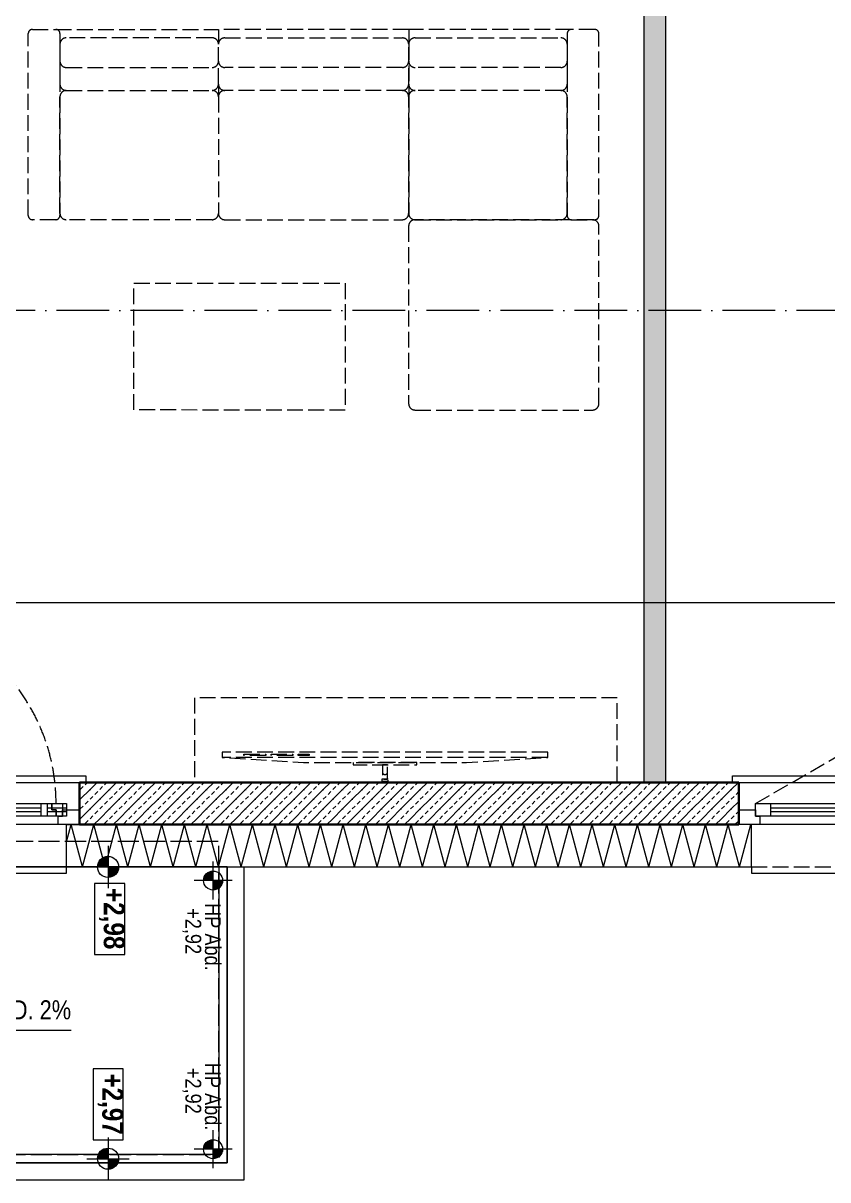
# Model space of a CAD drawing. Header units: metres. Extents: x -16782 to 57285, y -22997 to 18599.
# Drawn here: x 15288 to 19095, y -13773 to -8303 of the extents above; entities that cross this region are included whole.
import ezdxf
from ezdxf.enums import TextEntityAlignment as Align

# ---------------------------------------------------------------- set-up
doc = ezdxf.new("R2010")
doc.units = ezdxf.units.M
doc.header["$MEASUREMENT"] = 0
doc.set_wipeout_variables(frame=1)
for name, pattern in [('Schnittlinie', [0.35, 0.25, -0.05, 0, -0.05]), ('Strichlinie eng', [0.1, 0.075, -0.025]), ('Strichlinie mittel', [0.15, 0.1, -0.05]), ('Untersicht', [0.125, 0.1, -0.025]), ('Wipeout_Contour', [1, 0, -1])]:
    doc.linetypes.add(name, pattern=pattern)
for name, color, linetype in [('110 Wand Aussen', 7, 'Continuous'), ('11__100 Achsraster', 7, 'Continuous'), ('141 Bruestung Glas', 7, 'Continuous'), ('210 Balkonplatte', 7, 'Continuous'), ('212 Gefälle 2D', 7, 'Continuous'), ('220 Bodenaufbau', 7, 'Continuous'), ('220 Bodenbelag', 7, 'Continuous'), ('221 Gefälledämmung 3D', 7, 'Continuous'), ('510 Moeblierung', 7, 'Continuous'), ('810 Raumstempel', 7, 'Continuous'), ('851 Marker Schnitt PP', 7, 'Continuous'), ('910 Kote allgemein', 7, 'Continuous'), ('936 Beschriftung PP Gefälle', 7, 'Continuous'), ('Neubau_130 Wand Innen', 7, 'Continuous')]:
    doc.layers.add(name, color=color, linetype=linetype)
doc.styles.add('ERSTELLTER_STIL_1', font='ARIALN.TTF')
doc.styles.add('ERSTELLTER_STIL_3', font='ARIALNB.TTF')
doc.styles.add('ERSTELLTER_STIL_4', font='arialbd.ttf')
doc.linetypes.add('Grenze Bezirk', pattern='A,0,[2,22HAUS116_408 STG1 _ 1.Stock_IndexB_2026-08-161.Shx,S=0.001587,R=0,X=0,Y=0],-0.25,0', length=0.25)

# ---------------------------------------------------------------- blocks, each defined once
blk = doc.blocks.new('Wand_2_1', base_point=(14.3356, 6.8717))
at = {"layer": 'Neubau_130 Wand Innen', "linetype": 'Continuous', "lineweight": 13, "true_color": 0xa7a7a7}
h = blk.add_hatch(dxfattribs=at)
h.set_pattern_fill('GIPSKARTONWAND_0001', color=253, style=0, pattern_type=2)
h.set_pattern_definition([(135, (0, 0), (0.03535534, 0.03535534), [0.05, 0]), (225, (0, 0), (-0.03535534, 0.03535534), [0.05, 0])])
h.paths.add_polyline_path([(14.3356, 6.0717), (14.2306, 6.0717), (14.2306, -0.12), (14.3356, -0.12)])
at = {"layer": 'Neubau_130 Wand Innen', "color": 7, "linetype": 'Continuous', "lineweight": 13, "flags": 128}
for points in [[(14.2306, 6.0717), (14.2306, -0.12)], [(14.3356, -0.12), (14.3356, 6.0717)], [(14.2306, -0.12), (14.3356, -0.12)]]:
    blk.add_lwpolyline(points, dxfattribs=at)
blk = doc.blocks.new('Wohnlandschaft 01 27[46]_1', base_point=(14.0182, 2.5407))
at = {"layer": '510 Moeblierung', "color": 253, "linetype": 'Strichlinie eng', "lineweight": 9, "true_color": 0x9f9f9f}
for p, q in [((13.8883, 3.4407), (13.1183, 3.4408)), ((13.1183, 3.4408), (13.1183, 3.3708)), ((13.1483, 3.4008), (13.8383, 3.4007)), ((13.8683, 3.4207), (13.8682, 2.5607)), ((13.9983, 3.4407), (13.8883, 3.4407)), ((14.0182, 2.5607), (14.0183, 3.4207)), ((13.1183, 3.1821), (13.1183, 3.3708)), ((13.8683, 3.3707), (13.8683, 3.1821)), ((13.8383, 3.2607), (13.1483, 3.2608)), ((13.1183, 3.1821), (13.1182, 3.1221)), ((13.1182, 3.1221), (13.1182, 2.5708)), ((13.8383, 3.1521), (13.1483, 3.1521)), ((13.8383, 3.1521), (13.1483, 3.1521)), ((13.8682, 2.5707), (13.8682, 3.1221)), ((13.1482, 2.5408), (13.8382, 2.5407)), ((13.8882, 2.5407), (13.9982, 2.5407))]:
    blk.add_line(p, q, dxfattribs=at)
for centre, radius, start, end in [((13.1483, 3.3708), 0.03, 89.9964, 179.9964), ((13.8383, 3.3707), 0.03, 359.9964, 89.9964), ((13.8883, 3.4207), 0.02, 89.9964, 179.9964), ((13.9983, 3.4207), 0.02, 359.9964, 89.9964), ((13.1483, 3.2908), 0.03, 179.9964, 269.9964), ((13.8383, 3.2907), 0.03, 269.9964, 359.9964), ((13.1483, 3.1821), 0.03, 179.9964, 269.9964), ((13.8383, 3.1821), 0.03, 269.9964, 359.9964), ((13.1482, 3.1221), 0.03, 89.9964, 179.9964), ((13.8382, 3.1221), 0.03, 359.9964, 89.9964), ((13.1482, 2.5708), 0.03, 179.9964, 269.9964), ((13.8382, 2.5707), 0.03, 269.9964, 359.9964), ((13.8882, 2.5607), 0.02, 179.9964, 269.9964), ((13.9982, 2.5607), 0.02, 269.9964, 359.9964)]:
    blk.add_arc(centre, radius, start, end, dxfattribs=at)
blk = doc.blocks.new('Wohnlandschaft 01 27[47]_1', base_point=(13.1182, 2.5408))
at = {"layer": '510 Moeblierung', "color": 253, "linetype": 'Strichlinie eng', "lineweight": 9, "true_color": 0x9f9f9f}
for p, q in [((13.1183, 3.4408), (12.2183, 3.4408)), ((12.2183, 3.4408), (12.2183, 3.3708)), ((12.2483, 3.4008), (13.0883, 3.4008)), ((13.1183, 3.4408), (13.1183, 3.3708)), ((12.2183, 3.1822), (12.2183, 3.3708)), ((13.1183, 3.3708), (13.1183, 3.1821)), ((13.0883, 3.2608), (12.2483, 3.2608)), ((12.2183, 3.1822), (12.2182, 3.1222)), ((13.1183, 3.1821), (13.1182, 3.1221)), ((12.2182, 3.1222), (12.2182, 2.5708)), ((13.0883, 3.1521), (12.2483, 3.1522)), ((13.0883, 3.1521), (12.2483, 3.1522)), ((13.1182, 2.5708), (13.1182, 3.1221)), ((12.2482, 2.5408), (13.0882, 2.5408))]:
    blk.add_line(p, q, dxfattribs=at)
for centre, start, end in [((12.2483, 3.3708), 89.9964, 179.9964), ((13.0883, 3.3708), 359.9964, 89.9964), ((12.2483, 3.2908), 179.9964, 269.9964), ((13.0883, 3.2908), 269.9964, 359.9964), ((12.2483, 3.1822), 179.9964, 269.9964), ((13.0883, 3.1821), 269.9964, 359.9964), ((12.2482, 3.1222), 89.9964, 179.9964), ((13.0882, 3.1221), 359.9964, 89.9964), ((12.2482, 2.5708), 179.9964, 269.9964), ((13.0882, 2.5708), 269.9964, 359.9964)]:
    blk.add_arc(centre, 0.03, start, end, dxfattribs=at)
blk = doc.blocks.new('Wohnlandschaft 01 27[48]_1', base_point=(11.3182, 2.5409))
at = {"layer": '510 Moeblierung', "color": 253, "linetype": 'Strichlinie eng', "lineweight": 9, "true_color": 0x9f9f9f}
for p, q in [((11.3182, 2.5609), (11.3183, 3.4209)), ((11.3383, 3.4409), (11.4483, 3.4409)), ((11.4483, 3.4409), (12.2183, 3.4408)), ((11.4683, 3.4209), (11.4682, 2.5609)), ((12.1883, 3.4008), (11.4983, 3.4009)), ((12.2183, 3.4408), (12.2183, 3.3708)), ((11.4683, 3.3709), (11.4682, 3.1822)), ((12.2182, 3.1822), (12.2183, 3.3708)), ((11.4983, 3.2609), (12.1883, 3.2608)), ((12.2182, 3.1822), (12.2182, 3.1222)), ((11.4682, 2.5709), (11.4682, 3.1222)), ((11.4982, 3.1522), (12.1882, 3.1522)), ((11.4982, 3.1522), (12.1882, 3.1522)), ((12.2182, 3.1222), (12.2182, 2.5708)), ((11.4482, 2.5409), (11.3382, 2.5409)), ((12.1882, 2.5408), (11.4982, 2.5409))]:
    blk.add_line(p, q, dxfattribs=at)
for centre, radius, start, end in [((11.3383, 3.4209), 0.02, 89.9949, 179.9949), ((11.4483, 3.4209), 0.02, 359.9949, 89.9949), ((11.4983, 3.3709), 0.03, 89.9949, 179.9949), ((12.1883, 3.3708), 0.03, 359.9949, 89.9949), ((11.4983, 3.2909), 0.03, 179.9949, 269.9949), ((12.1883, 3.2908), 0.03, 269.9949, 359.9949), ((11.4982, 3.1822), 0.03, 179.9949, 269.9949), ((12.1882, 3.1822), 0.03, 269.9949, 359.9949), ((11.4982, 3.1222), 0.03, 89.9949, 179.9949), ((12.1882, 3.1222), 0.03, 359.9949, 89.9949), ((11.3382, 2.5609), 0.02, 179.9949, 269.9949), ((11.4482, 2.5609), 0.02, 269.9949, 359.9949), ((11.4982, 2.5709), 0.03, 179.9949, 269.9949), ((12.1882, 2.5708), 0.03, 269.9949, 359.9949)]:
    blk.add_arc(centre, radius, start, end, dxfattribs=at)
blk = doc.blocks.new('Wohnlandschaft 01 27[49]_1', base_point=(14.0182, 1.6407))
at = {"layer": '510 Moeblierung', "color": 253, "linetype": 'Strichlinie eng', "lineweight": 9, "true_color": 0x9f9f9f}
for p, q in [((13.9882, 2.5407), (13.1482, 2.5408)), ((13.1182, 2.5108), (13.1182, 1.6708)), ((14.0182, 1.6707), (14.0182, 2.5107)), ((13.1482, 1.6408), (13.9882, 1.6407))]:
    blk.add_line(p, q, dxfattribs=at)
for centre, start, end in [((13.1482, 2.5108), 89.9964, 179.9964), ((13.9882, 2.5107), 359.9964, 89.9964), ((13.1482, 1.6708), 179.9964, 269.9964), ((13.9882, 1.6707), 269.9964, 359.9964)]:
    blk.add_arc(centre, 0.03, start, end, dxfattribs=at)
blk = doc.blocks.new('Couchtisch 10 27[50]_1', base_point=(12.3182, 2.2408))
at = {"layer": '510 Moeblierung', "color": 253, "linetype": 'Strichlinie eng', "lineweight": 9, "true_color": 0x9f9f9f}
for p, q in [((11.8182, 1.6409), (11.8182, 2.2409)), ((11.8182, 2.2409), (12.8182, 2.2408)), ((12.8182, 2.2408), (12.8182, 1.6408)), ((12.8182, 1.6408), (11.8182, 1.6409))]:
    blk.add_line(p, q, dxfattribs=at)
blk = doc.blocks.new('Anrichte 01 27[144]_1', base_point=(14.105, 0.28))
at = {"layer": '510 Moeblierung', "color": 253, "linetype": 'Strichlinie eng', "lineweight": 9, "true_color": 0x9f9f9f, "flags": 128}
blk.add_lwpolyline([(14.105, 0.28), (12.105, 0.28), (12.105, -0.12), (14.105, -0.12)], close=True, dxfattribs=at)
blk = doc.blocks.new('Balkon_015_6_1', base_point=(8.9964, 0.43))
at = {"layer": '810 Raumstempel', "color": 253, "linetype": 'Continuous', "lineweight": 9, "true_color": 0x9f9f9f, "flags": 128}
blk.add_lwpolyline([(9.66, 2.8), (7.31, 2.8), (7.31, -1.9199), (12.26, -1.9199), (12.26, -0.52), (9.66, -0.52), (9.66, 0.43)], close=True, dxfattribs=at)
at = {"layer": '810 Raumstempel', "color": 7, "lineweight": 13, "insert": (8.1065, 0.1743), "char_height": 0.1, "attachment_point": 1, "rotation": 270, "style": 'ERSTELLTER_STIL_1'}
blk.add_mtext('\\A1;{\\pql;\\pt0,0.05;\\fArial Narrow|b0|i0|c0|p0;\\W1.000000;14,73\\fArial Narrow|b0|i0|c0|p0;\\W1.000000;\\A1{\\H.66x;\\S^  ;}\\fArial Narrow|b0|i0|c0|p0;\\W1.000000; m\\fArial Narrow|b0|i0|c0|p0;\\W1.000000;\\A1{\\H.66x;\\S2^  ;}}', dxfattribs=at)
at = {"layer": '810 Raumstempel', "color": 7, "lineweight": 13}
for tag, height, style, p in [('DUMMY_892', 0.1, 'ERSTELLTER_STIL_1', (8.1374, 0.1743)), ('DUMMY_891', 0.1, 'ERSTELLTER_STIL_1', (8.3021, 0.1743)), ('stFloorCovering', 0.1, 'ERSTELLTER_STIL_1', (8.3021, 0.143)), ('ROOM_NAME', 0.125, 'ERSTELLTER_STIL_3', (8.508, 0.1352)), ('DUMMY_890', 0.125, 'ERSTELLTER_STIL_3', (8.508, -0.3082))]:
    blk.add_attdef(tag, text='', height=height, rotation=270, dxfattribs=dict(at, style=style)).set_placement(p, align=Align.TOP_LEFT)
blk = doc.blocks.new('Decke_9_1', base_point=(9.73, 15.651))
at = {"layer": '220 Bodenaufbau', "color": 7, "linetype": 'Continuous', "lineweight": 13, "flags": 128}
blk.add_lwpolyline([(9.73, 15.651), (9.09, 15.651), (9.09, 12.7733), (9.09, 9.392), (10.06, 9.392), (10.06, -0.12), (24.87, -0.12), (24.87, 9.1929), (26.44, 9.1929), (26.44, 13.0333), (23.6, 13.0333), (23.6, 13.591), (21.7, 13.591), (21.7, 12.8333), (17.64, 12.8333), (17.64, 12.4833), (16.64, 12.4833), (16.64, 12.8333), (13.9801, 12.8333), (13.9801, 15.651)], close=True, dxfattribs=at)
blk = doc.blocks.new('Freifläche_8_1', base_point=(12.26, -0.52))
at = {"layer": '221 Gefälledämmung 3D', "color": 32, "linetype": 'Strichlinie mittel', "lineweight": 5, "true_color": 0xdd6f00, "flags": 128}
blk.add_lwpolyline([(12.26, -0.52), (12.26, -1.9199), (11.06, -1.9199), (9.66, -0.52)], close=True, dxfattribs=at)
blk = doc.blocks.new('Wand_113_1', base_point=(7.33, -1.8999))
at = {"color": 254, "linetype": 'Wipeout_Contour', "lineweight": 0, "ltscale": 36.639005}
blk.add_wipeout([(12.26, -1.8799), (12.22, -1.8799), (12.26, -1.9199)], dxfattribs=at).dxf.layer = '141 Bruestung Glas'
at = {"color": 254, "linetype": 'Wipeout_Contour', "lineweight": 0, "ltscale": 36.859358}
blk.add_wipeout([(12.34, -1.9199), (12.26, -1.9199), (12.34, -1.9999)], dxfattribs=at).dxf.layer = '141 Bruestung Glas'
at = {"color": 254, "linetype": 'Wipeout_Contour', "lineweight": 0, "ltscale": 37.746731}
blk.add_wipeout([(12.22, -1.8799), (12.22, -1.9199), (12.26, -1.9199)], dxfattribs=at).dxf.layer = '141 Bruestung Glas'
at = {"color": 254, "linetype": 'Wipeout_Contour', "lineweight": 0, "ltscale": 40.068114}
blk.add_wipeout([(7.35, -1.9199), (12.22, -1.9199), (12.22, -1.8799), (7.35, -1.8799)], dxfattribs=at).dxf.layer = '141 Bruestung Glas'
at = {"color": 254, "linetype": 'Wipeout_Contour', "lineweight": 0, "ltscale": 37.937588}
blk.add_wipeout([(12.26, -1.9199), (12.26, -1.9999), (12.34, -1.9999)], dxfattribs=at).dxf.layer = '141 Bruestung Glas'
at = {"layer": '141 Bruestung Glas', "color": 7, "linetype": 'Continuous', "lineweight": 13, "flags": 128}
for points in [[(12.22, -1.8799), (7.35, -1.8799)], [(12.34, -1.9999), (12.34, -1.9199)]]:
    blk.add_lwpolyline(points, dxfattribs=at)
at = {"color": 254, "linetype": 'Wipeout_Contour', "lineweight": 0, "ltscale": 40.124777}
blk.add_wipeout([(12.26, -1.9199), (7.31, -1.9199), (7.31, -1.9999), (12.26, -1.9999)], dxfattribs=at).dxf.layer = '141 Bruestung Glas'
at = {"layer": '141 Bruestung Glas', "color": 7, "linetype": 'Continuous', "lineweight": 13}
for p, q in [((7.31, -1.9199), (12.26, -1.9199)), ((12.26, -1.9199), (7.31, -1.9199)), ((7.31, -1.9199), (7.31, -1.9199)), ((12.26, -1.9199), (12.26, -1.9199))]:
    blk.add_line(p, q, dxfattribs=at)
at = {"layer": '141 Bruestung Glas', "color": 7, "linetype": 'Continuous', "lineweight": 13, "flags": 128}
blk.add_lwpolyline([(7.31, -1.9999), (12.34, -1.9999)], dxfattribs=at)
blk = doc.blocks.new('Wand_114_1', base_point=(12.24, -0.52))
at = {"color": 254, "linetype": 'Wipeout_Contour', "lineweight": 0, "ltscale": 49.320742}
blk.add_wipeout([(12.26, -1.8799), (12.26, -0.52), (12.22, -0.52), (12.22, -1.8799)], dxfattribs=at).dxf.layer = '141 Bruestung Glas'
at = {"layer": '141 Bruestung Glas', "color": 7, "linetype": 'Continuous', "lineweight": 13, "flags": 128}
blk.add_lwpolyline([(12.22, -0.52), (12.22, -1.8799)], dxfattribs=at)
at = {"color": 254, "linetype": 'Wipeout_Contour', "lineweight": 0, "ltscale": 49.572028}
blk.add_wipeout([(12.34, -1.9199), (12.34, -0.52), (12.26, -0.52), (12.26, -1.9199)], dxfattribs=at).dxf.layer = '141 Bruestung Glas'
at = {"layer": '141 Bruestung Glas', "color": 7, "linetype": 'Continuous', "lineweight": 13}
for p, q in [((12.26, -1.9199), (12.26, -0.52)), ((12.26, -0.52), (12.26, -1.9199)), ((12.26, -1.9199), (12.26, -1.9199))]:
    blk.add_line(p, q, dxfattribs=at)
at = {"layer": '141 Bruestung Glas', "color": 7, "linetype": 'Continuous', "lineweight": 13, "flags": 128}
for points in [[(12.22, -0.52), (12.26, -0.52)], [(12.26, -0.52), (12.26, -0.52)], [(12.26, -0.52), (12.34, -0.52)], [(12.34, -1.9199), (12.34, -0.52)]]:
    blk.add_lwpolyline(points, dxfattribs=at)
blk = doc.blocks.new('Dachfläche_34_1', base_point=(8.2601, -1.9199))
at = {"layer": '220 Bodenbelag', "color": 251, "linetype": 'Continuous', "lineweight": 5, "true_color": 0x5f5f5f, "flags": 128}
blk.add_lwpolyline([(8.2601, -1.9199), (12.26, -1.9197), (12.26, -0.52), (9.66, -0.52)], close=True, dxfattribs=at)
blk = doc.blocks.new('*X908')
at = {"layer": '110 Wand Aussen', "color": 7, "linetype": 'Continuous', "lineweight": 5}
for p, q in [((11.5, -0.4015), (11.5218, -0.32)), ((11.5754, -0.52), (11.5218, -0.32)), ((11.5754, -0.52), (11.629, -0.32)), ((11.6826, -0.52), (11.629, -0.32)), ((11.6826, -0.52), (11.7362, -0.32)), ((11.7898, -0.52), (11.7362, -0.32)), ((11.7898, -0.52), (11.8434, -0.32)), ((11.8969, -0.52), (11.8434, -0.32)), ((11.8969, -0.52), (11.9505, -0.32)), ((12.0041, -0.52), (11.9505, -0.32)), ((12.0041, -0.52), (12.0577, -0.32)), ((12.1113, -0.52), (12.0577, -0.32)), ((12.1113, -0.52), (12.1649, -0.32)), ((12.2185, -0.52), (12.1649, -0.32)), ((12.2185, -0.52), (12.2721, -0.32)), ((12.3257, -0.52), (12.2721, -0.32)), ((12.3257, -0.52), (12.3793, -0.32)), ((12.4328, -0.52), (12.3793, -0.32)), ((12.4328, -0.52), (12.4864, -0.32)), ((12.54, -0.52), (12.4864, -0.32)), ((12.54, -0.52), (12.5936, -0.32)), ((12.6472, -0.52), (12.5936, -0.32)), ((12.6472, -0.52), (12.7008, -0.32)), ((12.7544, -0.52), (12.7008, -0.32)), ((12.7544, -0.52), (12.808, -0.32)), ((12.8616, -0.52), (12.808, -0.32)), ((12.8616, -0.52), (12.9152, -0.32)), ((12.9687, -0.52), (12.9152, -0.32)), ((12.9687, -0.52), (13.0223, -0.32)), ((13.0759, -0.52), (13.0223, -0.32)), ((13.0759, -0.52), (13.1295, -0.32)), ((13.1831, -0.52), (13.1295, -0.32)), ((13.1831, -0.52), (13.2367, -0.32)), ((13.2903, -0.52), (13.2367, -0.32)), ((13.2903, -0.52), (13.3439, -0.32)), ((13.3975, -0.52), (13.3439, -0.32)), ((13.3975, -0.52), (13.451, -0.32)), ((13.5046, -0.52), (13.451, -0.32)), ((13.5046, -0.52), (13.5582, -0.32)), ((13.6118, -0.52), (13.5582, -0.32)), ((13.6118, -0.52), (13.6654, -0.32)), ((13.719, -0.52), (13.6654, -0.32)), ((13.719, -0.52), (13.7726, -0.32)), ((13.8262, -0.52), (13.7726, -0.32)), ((13.8262, -0.52), (13.8798, -0.32)), ((13.9334, -0.52), (13.8798, -0.32)), ((13.9334, -0.52), (13.9869, -0.32)), ((14.0405, -0.52), (13.9869, -0.32)), ((14.0405, -0.52), (14.0941, -0.32)), ((14.1477, -0.52), (14.0941, -0.32)), ((14.1477, -0.52), (14.2013, -0.32)), ((14.2549, -0.52), (14.2013, -0.32)), ((14.2549, -0.52), (14.3085, -0.32)), ((14.3621, -0.52), (14.3085, -0.32)), ((14.3621, -0.52), (14.4157, -0.32)), ((14.4693, -0.52), (14.4157, -0.32)), ((14.4693, -0.52), (14.5228, -0.32)), ((14.5764, -0.52), (14.5228, -0.32)), ((14.5764, -0.52), (14.63, -0.32)), ((14.6836, -0.52), (14.63, -0.32)), ((14.6836, -0.52), (14.7372, -0.32)), ((14.74, -0.3304), (14.7372, -0.32))]:
    blk.add_line(p, q, dxfattribs=at)
blk = doc.blocks.new('Kombi-Fenster 2-Fl 27_6')
at = {"layer": '110 Wand Aussen', "color": 7, "linetype": 'Strichlinie eng', "lineweight": 13}
for p, q in [((0.98, 0.03), (0.2941, 0.7159)), ((-0.98, 0.03), (-0.1226, 0.525)), ((-1.06, 0.13), (1.06, 0.13)), ((-1, -0.27), (1, -0.27))]:
    blk.add_line(p, q, dxfattribs=at)
at = {"layer": '110 Wand Aussen', "color": 7, "linetype": 'Continuous', "lineweight": 13}
for p, q in [((-1.09, 0.13), (-1.09, 0.16)), ((-1.09, 0.16), (1.09, 0.16)), ((1.09, 0.16), (1.09, 0.13)), ((-1.06, 0), (-0.98, 0)), ((-0.98, -0.03), (-0.98, 0.03)), ((-0.98, 0.03), (-0.91, 0.03)), ((-0.98, 0), (-0.98, -0.03)), ((-0.91, 0.03), (-0.06, 0.03)), ((-0.91, 0.03), (-0.91, -0.03)), ((-0.91, 0.01), (-0.06, 0.01)), ((-0.06, -0.03), (-0.06, 0.03)), ((-0.06, 0.03), (-0.01, 0.03)), ((-0.01, 0.03), (-0.01, 0)), ((-0.01, 0), (-0.01, 0.03)), ((-0.01, 0.03), (0.06, 0.03)), ((-0.01, 0), (0.01, 0)), ((0.01, 0), (-0.01, 0)), ((0.01, 0), (0.01, -0.03)), ((0.01, -0.03), (0.01, 0)), ((0.06, 0.03), (0.91, 0.03)), ((0.06, 0.03), (0.06, -0.03)), ((0.06, 0.01), (0.91, 0.01)), ((0.91, -0.03), (0.91, 0.03)), ((0.91, 0.03), (0.98, 0.03)), ((0.98, 0.03), (0.98, -0.03)), ((0.98, -0.03), (0.98, 0)), ((0.98, 0), (1.06, 0)), ((-0.98, -0.03), (-0.96, -0.03)), ((-0.91, -0.03), (-0.98, -0.03)), ((-0.96, -0.03), (-0.96, -0.07)), ((-0.06, -0.01), (-0.91, -0.01)), ((-0.06, -0.03), (-0.91, -0.03)), ((0.01, -0.03), (-0.06, -0.03)), ((0.06, -0.03), (0.01, -0.03)), ((0.91, -0.01), (0.06, -0.01)), ((0.91, -0.03), (0.06, -0.03)), ((0.98, -0.03), (0.91, -0.03)), ((0.96, -0.07), (0.96, -0.03)), ((0.96, -0.03), (0.98, -0.03)), ((-0.96, -0.07), (-1.06, -0.07)), ((-1, -0.07), (-1.06, -0.07)), ((-1, -0.07), (-1.06, -0.07)), ((-1, -0.27), (-1, -0.07)), ((0.96, -0.07), (-0.96, -0.07)), ((1.06, -0.07), (0.96, -0.07)), ((1, -0.07), (1.06, -0.07)), ((1, -0.07), (1.06, -0.07)), ((1, -0.27), (1, -0.07)), ((-1, -0.27), (-1, -0.3)), ((1, -0.3), (1, -0.27)), ((-1, -0.3), (1, -0.3))]:
    blk.add_line(p, q, dxfattribs=at)
at = {"layer": '110 Wand Aussen', "color": 7, "linetype": 'Continuous', "lineweight": 30}
for p, q in [((-1.06, 0.13), (-1.09, 0.13)), ((-1.06, 0), (-1.06, 0.13)), ((1.06, 0), (1.06, 0.13)), ((1.06, 0.13), (1.09, 0.13)), ((-1.06, -0.07), (-1.06, 0)), ((-1.06, -0.07), (-1.06, 0)), ((1.06, -0.07), (1.06, 0)), ((1.06, -0.07), (1.06, 0))]:
    blk.add_line(p, q, dxfattribs=at)
at = {"layer": '110 Wand Aussen', "color": 7, "linetype": 'Strichlinie eng', "lineweight": 13}
for centre, radius, start, end in [((0.98, 0.03), 0.97, 135, 180), ((-0.98, 0.03), 0.99, 0, 30)]:
    blk.add_arc(centre, radius, start, end, dxfattribs=at)
blk = doc.blocks.new('Kombi-Fenster 2-Fl 27_7')
at = {"layer": '110 Wand Aussen', "color": 7, "linetype": 'Strichlinie eng', "lineweight": 13}
for p, q in [((-0.47, 0.03), (0.1735, 0.6735)), ((-0.55, 0.13), (0.55, 0.13)), ((-0.49, -0.27), (0.49, -0.27))]:
    blk.add_line(p, q, dxfattribs=at)
at = {"layer": '110 Wand Aussen', "color": 7, "linetype": 'Continuous', "lineweight": 13}
for p, q in [((-0.58, 0.13), (-0.58, 0.16)), ((-0.58, 0.16), (0.58, 0.16)), ((0.58, 0.16), (0.58, 0.13)), ((-0.55, 0), (-0.47, 0)), ((-0.47, -0.03), (-0.47, 0.03)), ((-0.47, 0.03), (-0.4, 0.03)), ((-0.47, 0), (-0.47, -0.03)), ((-0.4, 0.03), (0.37, 0.03)), ((-0.4, 0.03), (-0.4, -0.03)), ((-0.4, 0.01), (0.37, 0.01)), ((0.37, -0.03), (0.37, 0.03)), ((0.37, 0.03), (0.42, 0.03)), ((0.4, -0.03), (0.4, 0.03)), ((0.4, 0.03), (0.47, 0.03)), ((0.4, 0.01), (0.49, 0.01)), ((0.42, 0.03), (0.42, 0)), ((0.42, 0), (0.42, 0.03)), ((0.42, 0.03), (0.49, 0.03)), ((0.42, 0), (0.44, 0)), ((0.44, 0), (0.42, 0)), ((0.44, 0), (0.44, -0.03)), ((0.44, -0.03), (0.44, 0)), ((0.47, 0.03), (0.47, -0.03)), ((0.47, -0.03), (0.47, 0)), ((0.47, 0), (0.55, 0)), ((0.49, 0.03), (0.49, -0.03)), ((-0.47, -0.03), (-0.45, -0.03)), ((-0.4, -0.03), (-0.47, -0.03)), ((-0.45, -0.03), (-0.45, -0.07)), ((0.37, -0.01), (-0.4, -0.01)), ((0.37, -0.03), (-0.4, -0.03)), ((0.44, -0.03), (0.37, -0.03)), ((0.49, -0.01), (0.4, -0.01)), ((0.47, -0.03), (0.4, -0.03)), ((0.49, -0.03), (0.44, -0.03)), ((0.45, -0.07), (0.45, -0.03)), ((0.45, -0.03), (0.47, -0.03)), ((-0.45, -0.07), (-0.55, -0.07)), ((-0.49, -0.07), (-0.55, -0.07)), ((-0.49, -0.07), (-0.55, -0.07)), ((-0.49, -0.27), (-0.49, -0.07)), ((0.45, -0.07), (-0.45, -0.07)), ((0.55, -0.07), (0.45, -0.07)), ((0.49, -0.07), (0.55, -0.07)), ((0.49, -0.07), (0.55, -0.07)), ((0.49, -0.27), (0.49, -0.07)), ((-0.49, -0.27), (-0.49, -0.3)), ((0.49, -0.3), (0.49, -0.27)), ((-0.49, -0.3), (0.49, -0.3))]:
    blk.add_line(p, q, dxfattribs=at)
at = {"layer": '110 Wand Aussen', "color": 7, "linetype": 'Continuous', "lineweight": 30}
for p, q in [((-0.55, 0.13), (-0.58, 0.13)), ((-0.55, 0), (-0.55, 0.13)), ((0.55, 0), (0.55, 0.13)), ((0.55, 0.13), (0.58, 0.13)), ((-0.55, -0.07), (-0.55, 0)), ((-0.55, -0.07), (-0.55, 0)), ((0.55, -0.07), (0.55, 0)), ((0.55, -0.07), (0.55, 0))]:
    blk.add_line(p, q, dxfattribs=at)
at = {"layer": '110 Wand Aussen', "color": 7, "linetype": 'Strichlinie eng', "lineweight": 13}
blk.add_arc((-0.47, 0.03), 0.91, 0, 45, dxfattribs=at)
blk = doc.blocks.new('Wand_176_1', base_point=(10.52, -0.52))
at = {"layer": '110 Wand Aussen', "linetype": 'Continuous', "lineweight": 0, "true_color": 0x000000}
h = blk.add_hatch(dxfattribs=at)
h.set_pattern_fill('BETON__BEWEHRT_SN46_0001', color=18, style=0, pattern_type=2)
h.set_pattern_definition([(45, (0, 0), (-0.04596194, 0.04596194), [0.0195, -0.013]), (45, (-0.02298, 0.02298), (-0.04596194, 0.04596194), [0.065, 0])])
h.paths.add_polyline_path([(11.56, -0.32), (14.68, -0.32), (14.68, -0.25), (14.68, -0.12), (11.56, -0.12), (11.56, -0.25)])
at = {"layer": '110 Wand Aussen', "color": 7, "linetype": 'Continuous', "lineweight": 30}
for p, q in [((11.56, -0.12), (11.59, -0.12)), ((11.56, -0.25), (11.56, -0.12)), ((14.68, -0.12), (14.65, -0.12)), ((14.68, -0.25), (14.68, -0.12)), ((11.56, -0.32), (11.56, -0.25)), ((14.68, -0.32), (14.68, -0.25)), ((11.56, -0.32), (14.68, -0.32))]:
    blk.add_line(p, q, dxfattribs=at)
at = {"layer": '110 Wand Aussen', "color": 7, "linetype": 'Continuous', "lineweight": 13}
for p, q in [((11.5, -0.52), (11.5, -0.32)), ((11.5, -0.32), (11.56, -0.32)), ((14.74, -0.32), (14.68, -0.32)), ((14.74, -0.52), (14.74, -0.32))]:
    blk.add_line(p, q, dxfattribs=at)
at = {"layer": '110 Wand Aussen', "color": 7, "linetype": 'Continuous', "lineweight": 30, "flags": 128}
blk.add_lwpolyline([(14.68, -0.12), (11.56, -0.12)], dxfattribs=at)
at = {"layer": '110 Wand Aussen', "color": 7, "linetype": 'Continuous', "lineweight": 13, "flags": 128}
blk.add_lwpolyline([(11.5, -0.52), (14.74, -0.52)], dxfattribs=at)
at = {"layer": '110 Wand Aussen', "color": 7, "linetype": 'Continuous', "lineweight": 13}
for name, p in [('Kombi-Fenster 2-Fl 27_6', (15.74, -0.25)), ('Kombi-Fenster 2-Fl 27_7', (11.01, -0.25))]:
    blk.add_blockref(name, p, dxfattribs=at)
at = {"layer": '110 Wand Aussen', "color": 7, "lineweight": 30}
blk.add_blockref('*X908', (0, 0), dxfattribs=at)
blk = doc.blocks.new('Decke_48_1', base_point=(7.35, 2.76))
at = {"layer": '210 Balkonplatte', "color": 139, "linetype": 'Untersicht', "lineweight": 13, "true_color": 0x2c655e, "flags": 128}
blk.add_lwpolyline([(7.35, 2.76), (7.345, -1.88), (12.2208, -1.88), (12.2208, -0.4), (9.775, -0.4), (9.775, 0.605), (9.39, 0.605), (9.39, 0.855), (9.78, 0.855), (9.78, 2.76)], close=True, dxfattribs=at)
blk = doc.blocks.new('Standard-Rastermarker_25')
at = {"layer": '11__100 Achsraster', "color": 8, "linetype": 'Grenze Bezirk', "lineweight": 5}
blk.add_line((1.0116, 0), (28.8867, 0), dxfattribs=at)
at = {"layer": '11__100 Achsraster', "color": 8, "lineweight": 5, "style": 'ERSTELLTER_STIL_4'}
blk.add_attdef('AC_MarkerText_1', text='', height=0.2, rotation=270, dxfattribs=at).set_placement((30.2941, -0.0457), align=Align.TOP_CENTER)
blk = doc.blocks.new('Flachbildfernseher 27[266]_1', base_point=(13.7762, 0.0233))
at = {"layer": '510 Moeblierung', "color": 253, "linetype": 'Strichlinie eng', "lineweight": 9, "true_color": 0x9f9f9f}
for p, q in [((12.3389, 0.0133), (12.4416, 0.0133)), ((12.3389, 0.007), (12.3389, 0.0133)), ((12.4416, 0.007), (12.3389, 0.007)), ((12.4416, 0.0133), (12.4416, 0.007)), ((12.4672, 0.0133), (12.5699, 0.0133)), ((12.4672, 0.007), (12.4672, 0.0133)), ((12.5699, 0.007), (12.4672, 0.007)), ((12.5699, 0.0133), (12.5699, 0.007)), ((12.5956, 0.0133), (12.6469, 0.0133)), ((12.5956, 0.007), (12.5956, 0.0133)), ((12.6469, 0.007), (12.5956, 0.007)), ((12.6469, 0.0133), (12.6469, 0.007)), ((13.7762, -0.0017), (12.2362, -0.0017))]:
    blk.add_line(p, q, dxfattribs=at)
at = {"layer": '510 Moeblierung', "color": 253, "linetype": 'Strichlinie eng', "lineweight": 9, "true_color": 0x9f9f9f, "flags": 128}
for points in [[(13.7762, 0.0233), (12.2362, 0.0233), (12.2362, -0.0017), (12.6212, -0.0267), (13.3912, -0.0267), (13.7762, -0.0017)], [(13.1562, -0.0267), (12.8562, -0.0267), (12.8562, -0.0367), (13.1562, -0.0367)], [(13.0187, -0.0367), (12.9937, -0.0367), (12.9937, -0.1042), (13.0187, -0.1042)], [(13.0212, -0.1042), (12.9912, -0.1042), (12.9912, -0.1142), (13.0212, -0.1142)]]:
    blk.add_lwpolyline(points, close=True, dxfattribs=at)
at = {"layer": '510 Moeblierung', "color": 253, "linetype": 'Strichlinie eng', "lineweight": 9, "true_color": 0x9f9f9f}
blk.add_arc((13.0062, -0.0705), 0.0125, 180, 360, dxfattribs=at)
blk = doc.blocks.new('Rampe Symbol 27[297]_1', base_point=(11.5212, -1.2935))
at = {"layer": '936 Beschriftung PP Gefälle', "linetype": 'Continuous', "lineweight": 0, "true_color": 0xdd6f00}
blk.add_hatch(color=32, dxfattribs=at).paths.add_polyline_path([(10.7495, -1.2935), (10.9495, -1.3435), (10.9495, -1.2435)])
at = {"layer": '936 Beschriftung PP Gefälle', "color": 32, "linetype": 'Continuous', "lineweight": 5, "true_color": 0xdd6f00}
for p, q in [((10.9495, -1.2435), (10.7495, -1.2935)), ((10.9495, -1.3435), (10.9495, -1.2435)), ((10.9495, -1.3435), (10.7495, -1.2935)), ((11.5212, -1.2935), (10.9495, -1.2935))]:
    blk.add_line(p, q, dxfattribs=at)
at = {"layer": '936 Beschriftung PP Gefälle', "color": 7, "lineweight": 13, "style": 'ERSTELLTER_STIL_1'}
blk.add_attdef('txt', text='', height=0.09, dxfattribs=at).set_placement((11.5212, -1.2677), align=Align.BOTTOM_RIGHT)
blk = doc.blocks.new('Höhenbemaßung_144_1', base_point=(12.1927, -0.5844))
at = {"layer": '212 Gefälle 2D', "linetype": 'Continuous', "lineweight": 5, "true_color": 0xdd6f00}
for points in [[(12.1927, -0.5844), (12.1927, -0.5394), (12.1754, -0.5428), (12.1609, -0.5526), (12.1511, -0.5672), (12.1477, -0.5844)], [(12.1927, -0.5844), (12.1927, -0.6294), (12.2099, -0.626), (12.2245, -0.6162), (12.2342, -0.6016), (12.2377, -0.5844)]]:
    blk.add_hatch(color=32, dxfattribs=at).paths.add_polyline_path(points)
at = {"layer": '212 Gefälle 2D', "color": 32, "linetype": 'Continuous', "lineweight": 5, "true_color": 0xdd6f00}
for p, q in [((12.1927, -0.6744), (12.1927, -0.4944)), ((12.2827, -0.5844), (12.1027, -0.5844))]:
    blk.add_line(p, q, dxfattribs=at)
blk.add_circle((12.1927, -0.5844), 0.045, dxfattribs=at)
at = {"layer": '212 Gefälle 2D', "color": 32, "lineweight": 5, "true_color": 0xdd6f00, "char_height": 0.075, "attachment_point": 7, "rotation": 270, "style": 'ERSTELLTER_STIL_1'}
for s, insert in [('\\A1;{\\pql;\\fArial Narrow|b0|i0|c0|p0;\\W1.000000;HP Abd.}', (12.1529, -0.6911)), ('\\A1;{\\pql;\\fArial Narrow|b0|i0|c0|p0;\\W1.000000; +2,92}', (12.0479, -0.6911))]:
    blk.add_mtext(s, dxfattribs=dict(at, insert=insert))
blk = doc.blocks.new('Höhenbemaßung_145_1', base_point=(12.1927, -1.855))
at = {"layer": '212 Gefälle 2D', "linetype": 'Continuous', "lineweight": 5, "true_color": 0xdd6f00}
for points in [[(12.1927, -1.855), (12.1927, -1.81), (12.1754, -1.8134), (12.1609, -1.8231), (12.1511, -1.8377), (12.1477, -1.855)], [(12.1927, -1.855), (12.1927, -1.9), (12.2099, -1.8965), (12.2245, -1.8868), (12.2342, -1.8722), (12.2377, -1.855)]]:
    blk.add_hatch(color=32, dxfattribs=at).paths.add_polyline_path(points)
at = {"layer": '212 Gefälle 2D', "color": 32, "linetype": 'Continuous', "lineweight": 5, "true_color": 0xdd6f00}
for p, q in [((12.1927, -1.945), (12.1927, -1.765)), ((12.2827, -1.855), (12.1027, -1.855))]:
    blk.add_line(p, q, dxfattribs=at)
blk.add_circle((12.1927, -1.855), 0.045, dxfattribs=at)
at = {"layer": '212 Gefälle 2D', "color": 32, "lineweight": 5, "true_color": 0xdd6f00, "char_height": 0.075, "attachment_point": 7, "rotation": 270, "style": 'ERSTELLTER_STIL_1'}
for s, insert in [('\\A1;{\\pql;\\fArial Narrow|b0|i0|c0|p0;\\W1.000000; +2,92}', (12.0479, -1.4463)), ('\\A1;{\\pql;\\fArial Narrow|b0|i0|c0|p0;\\W1.000000;HP Abd.}', (12.1529, -1.4463))]:
    blk.add_mtext(s, dxfattribs=dict(at, insert=insert))
blk = doc.blocks.new('Höhenbemaßung_149_1', base_point=(11.6959, -0.52))
at = {"layer": '910 Kote allgemein', "linetype": 'Continuous', "lineweight": 13}
for points in [[(11.6959, -0.52), (11.6959, -0.47), (11.6768, -0.4738), (11.6606, -0.4846), (11.6497, -0.5008), (11.6459, -0.52)], [(11.6959, -0.52), (11.6959, -0.57), (11.7151, -0.5662), (11.7313, -0.5553), (11.7421, -0.5391), (11.7459, -0.52)]]:
    blk.add_hatch(color=7, dxfattribs=at).paths.add_polyline_path(points)
at = {"layer": '910 Kote allgemein', "color": 7, "linetype": 'Continuous', "lineweight": 13}
for p, q in [((11.6959, -0.42), (11.6959, -0.62)), ((11.5959, -0.52), (11.7959, -0.52))]:
    blk.add_line(p, q, dxfattribs=at)
at = {"layer": '910 Kote allgemein', "color": 8, "linetype": 'Continuous', "lineweight": 5, "flags": 128}
blk.add_lwpolyline([(11.6317, -0.5985), (11.6317, -0.9344), (11.7745, -0.9344), (11.7745, -0.5985)], close=True, dxfattribs=at)
at = {"layer": '910 Kote allgemein', "color": 7, "linetype": 'Continuous', "lineweight": 13}
blk.add_circle((11.6959, -0.52), 0.05, dxfattribs=at)
at = {"layer": '910 Kote allgemein', "color": 7, "lineweight": 13, "insert": (11.6531, -0.62), "char_height": 0.1, "attachment_point": 7, "rotation": 270, "style": 'ERSTELLTER_STIL_3'}
blk.add_mtext('\\A1;{\\pql;\\fArial Narrow|b1|i0|c0|p0;\\W1.000000;+2,98}', dxfattribs=at)
blk = doc.blocks.new('Höhenbemaßung_150_1', base_point=(11.6959, -1.8999))
at = {"layer": '910 Kote allgemein', "linetype": 'Continuous', "lineweight": 13}
for points in [[(11.6959, -1.8999), (11.6959, -1.8499), (11.6768, -1.8537), (11.6606, -1.8646), (11.6497, -1.8808), (11.6459, -1.8999)], [(11.6959, -1.8999), (11.6959, -1.9499), (11.7151, -1.9461), (11.7313, -1.9353), (11.7421, -1.9191), (11.7459, -1.8999)]]:
    blk.add_hatch(color=7, dxfattribs=at).paths.add_polyline_path(points)
at = {"layer": '910 Kote allgemein', "color": 7, "linetype": 'Continuous', "lineweight": 13}
for p, q in [((11.6959, -1.7999), (11.6959, -1.9999)), ((11.5959, -1.8999), (11.7959, -1.8999))]:
    blk.add_line(p, q, dxfattribs=at)
at = {"layer": '910 Kote allgemein', "color": 8, "linetype": 'Continuous', "lineweight": 5, "flags": 128}
blk.add_lwpolyline([(11.6246, -1.4755), (11.6246, -1.8113), (11.7674, -1.8113), (11.7674, -1.4755)], close=True, dxfattribs=at)
at = {"layer": '910 Kote allgemein', "color": 7, "linetype": 'Continuous', "lineweight": 13}
blk.add_circle((11.6959, -1.8999), 0.05, dxfattribs=at)
at = {"layer": '910 Kote allgemein', "color": 6, "lineweight": 13, "insert": (11.646, -1.4969), "char_height": 0.1, "attachment_point": 7, "rotation": 270, "style": 'ERSTELLTER_STIL_3'}
blk.add_mtext('\\A1;{\\pql;\\fArial Narrow|b1|i0|c0|p0;\\W1.000000;+2,97}', dxfattribs=at)
blk = doc.blocks.new('Schnittebene_11_1', base_point=(33.5203, 2.1116))
at = {"layer": '851 Marker Schnitt PP', "color": 250, "linetype": 'Schnittlinie', "lineweight": 13, "true_color": 0x3f3f3f}
blk.add_line((33.4078, 2.1116), (-8.41, 2.1116), dxfattribs=at)

msp = doc.modelspace()

# ---------------------------------------------------------------- block references
at = {"layer": '11__100 Achsraster', "color": 7, "linetype": 'Continuous', "lineweight": 18, "xscale": 1000, "yscale": 1000, "zscale": 1000}
msp.add_blockref('Standard-Rastermarker_25', (6741.428, -11043.054), dxfattribs=at)
at = {"layer": '220 Bodenaufbau', "color": 7, "linetype": 'Continuous', "lineweight": 13, "xscale": 1000, "yscale": 1000, "zscale": 1000}
msp.add_blockref('Decke_9_1', (13723.609, 3877.922), dxfattribs=at)
at = {"layer": '221 Gefälledämmung 3D', "color": 32, "lineweight": 5, "true_color": 0xdd6f00, "xscale": 1000, "yscale": 1000, "zscale": 1000}
msp.add_blockref('Freifläche_8_1', (16253.617, -12293.059), dxfattribs=at)
at = {"layer": '510 Moeblierung', "color": 253, "linetype": 'Strichlinie eng', "lineweight": 9, "true_color": 0x9f9f9f, "xscale": 1000, "yscale": 1000, "zscale": 1000}
for name, p in [('Wohnlandschaft 01 27[48]_1', (15311.787, -9232.187)), ('Wohnlandschaft 01 27[47]_1', (17111.811, -9232.324)), ('Wohnlandschaft 01 27[46]_1', (18011.811, -9232.381)), ('Wohnlandschaft 01 27[49]_1', (18011.754, -10132.381)), ('Couchtisch 10 27[50]_1', (16311.8, -9532.263)), ('Anrichte 01 27[144]_1', (18098.607, -11493.059)), ('Flachbildfernseher 27[266]_1', (17769.819, -11749.841))]:
    msp.add_blockref(name, p, dxfattribs=at)
at = {"layer": '810 Raumstempel', "color": 7, "linetype": 'Continuous', "lineweight": 13, "xscale": 1000, "yscale": 1000, "zscale": 1000}
msp.add_blockref('Balkon_015_6_1', (12989.971, -11343.059), dxfattribs=at).add_auto_attribs({'ROOM_NAME': 'Balkon', 'stFloorCovering': 'Feinsteinzeug'})
at = {"layer": '851 Marker Schnitt PP', "color": 250, "lineweight": 13, "true_color": 0x3f3f3f, "xscale": 1000, "yscale": 1000, "zscale": 1000}
msp.add_blockref('Schnittebene_11_1', (37513.93, -9661.459), dxfattribs=at)
at = {"layer": '910 Kote allgemein', "color": 7, "lineweight": 13, "xscale": 1000, "yscale": 1000, "zscale": 1000}
msp.add_blockref('Höhenbemaßung_149_1', (15689.541, -12293.059), dxfattribs=at)
at = {"layer": '936 Beschriftung PP Gefälle', "color": 32, "linetype": 'Continuous', "lineweight": 5, "true_color": 0xdd6f00, "xscale": 1000, "yscale": 1000, "zscale": 1000}
msp.add_blockref('Rampe Symbol 27[297]_1', (15514.777, -13066.552), dxfattribs=at).add_auto_attribs({'txt': 'Gef.D. 2%'})
at = {"layer": 'Neubau_130 Wand Innen', "color": 7, "lineweight": 30, "xscale": 1000, "yscale": 1000, "zscale": 1000}
msp.add_blockref('Wand_2_1', (18329.176, -4901.44), dxfattribs=at)

# ---------------------------------------------------------------- next in the draw order: block references
at = {"layer": '141 Bruestung Glas', "color": 7, "lineweight": 30, "xscale": 1000, "yscale": 1000, "zscale": 1000}
msp.add_blockref('Wand_113_1', (11323.617, -13673.031), dxfattribs=at)

# ---------------------------------------------------------------- next in the draw order: block references
msp.add_blockref('Wand_114_1', (16233.617, -12293.059), dxfattribs=at)
at = {"layer": '910 Kote allgemein', "color": 7, "lineweight": 13, "xscale": 1000, "yscale": 1000, "zscale": 1000}
msp.add_blockref('Höhenbemaßung_150_1', (15689.541, -13673.031), dxfattribs=at)

# ---------------------------------------------------------------- next in the draw order: block references
at = {"layer": '110 Wand Aussen', "color": 7, "lineweight": 30, "xscale": 1000, "yscale": 1000, "zscale": 1000}
msp.add_blockref('Wand_176_1', (14513.568, -12293.059), dxfattribs=at)
at = {"layer": '210 Balkonplatte', "color": 139, "linetype": 'Untersicht', "lineweight": 13, "true_color": 0x2c655e, "xscale": 1000, "yscale": 1000, "zscale": 1000}
msp.add_blockref('Decke_48_1', (11343.568, -9013.061), dxfattribs=at)
at = {"layer": '212 Gefälle 2D', "color": 32, "lineweight": 5, "true_color": 0xdd6f00, "xscale": 1000, "yscale": 1000, "zscale": 1000}
for name, p in [('Höhenbemaßung_144_1', (16186.27, -12357.506)), ('Höhenbemaßung_145_1', (16186.27, -13628.065))]:
    msp.add_blockref(name, p, dxfattribs=at)
at = {"layer": '220 Bodenbelag', "color": 251, "linetype": 'Continuous', "lineweight": 5, "true_color": 0x5f5f5f, "xscale": 1000, "yscale": 1000, "zscale": 1000}
msp.add_blockref('Dachfläche_34_1', (12253.679, -13692.992), dxfattribs=at)

doc.saveas('drawing.dxf')
